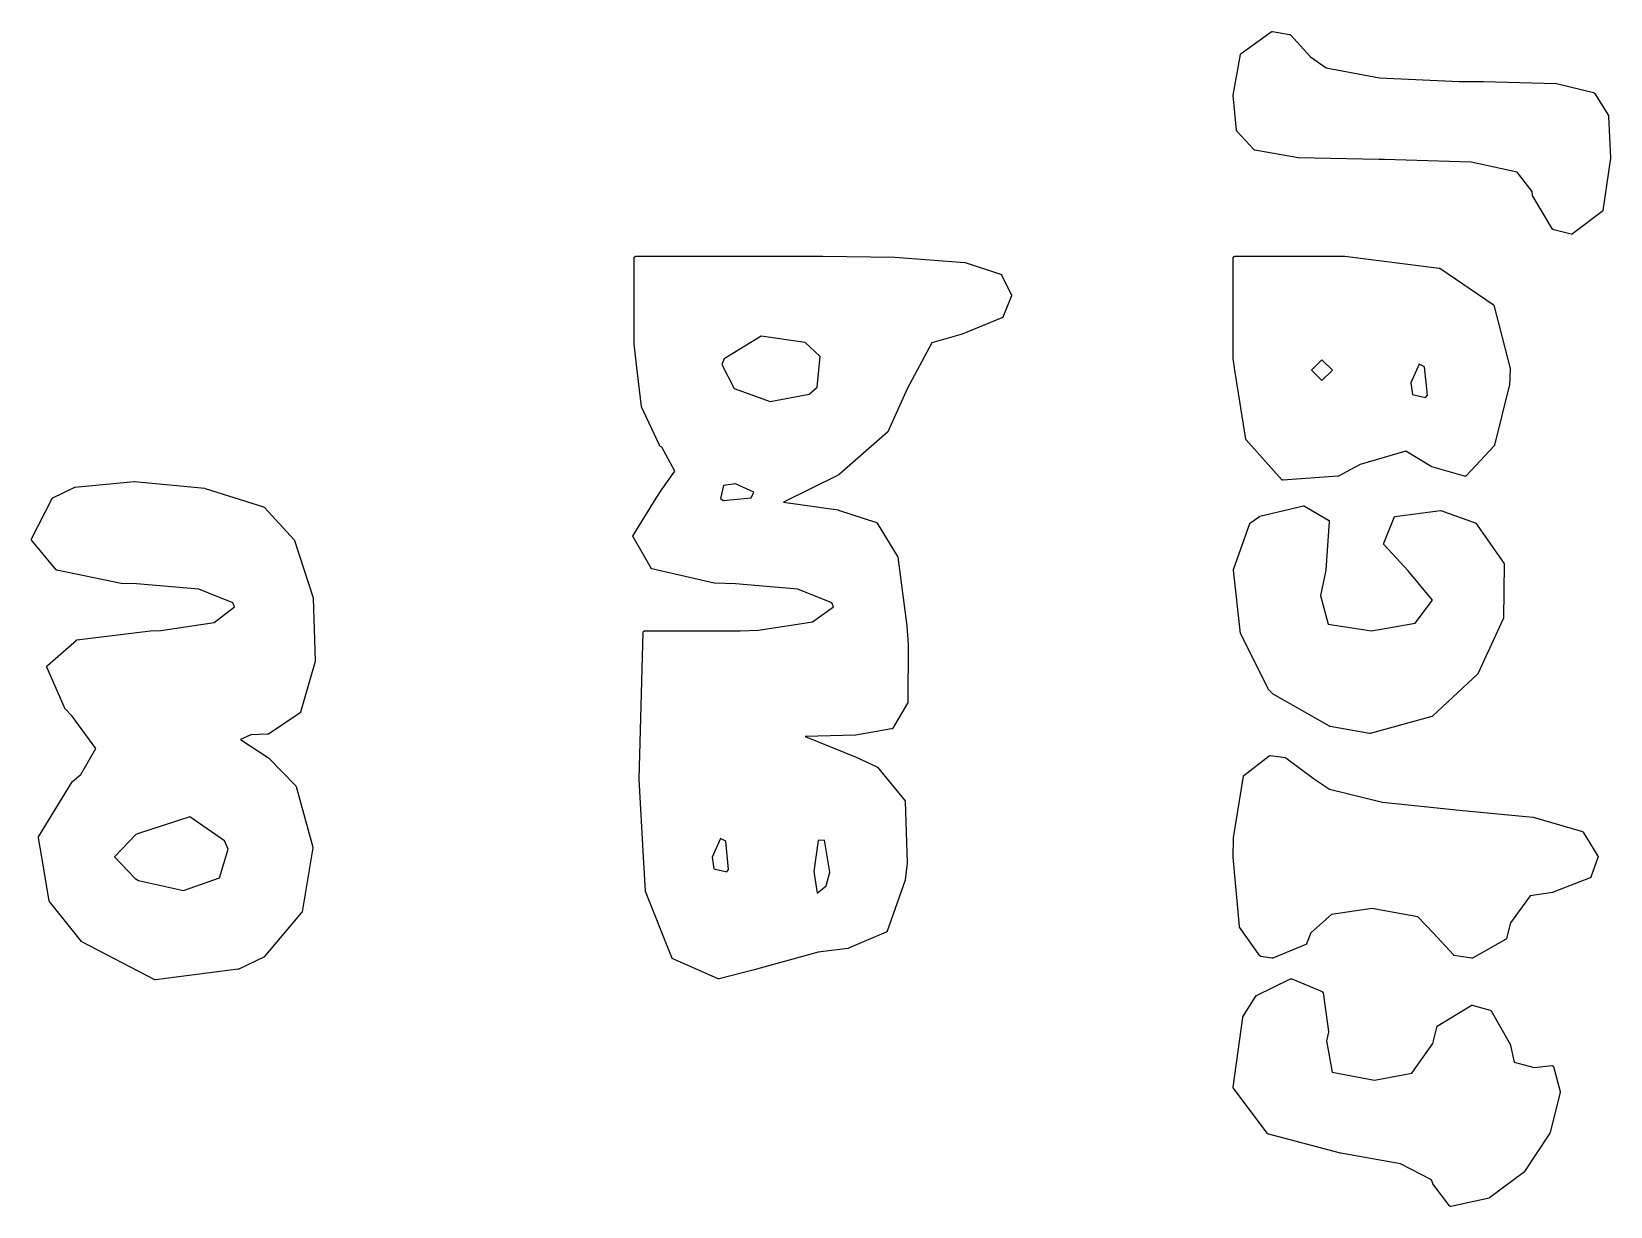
# Model space of a CAD drawing. Extents: x 61 to 195, y -137 to -62.
# Drawn here: x 181.8 to 187.15, y -76.76 to -72.77 of the extents above; entities that cross this region are included whole.
import ezdxf

# ---------------------------------------------------------------- set-up
doc = ezdxf.new("R2010")
doc.units = 0
doc.header["$MEASUREMENT"] = 0
doc.layers.add('BLACK', color=7, linetype='CONTINUOUS')

msp = doc.modelspace()

# ---------------------------------------------------------------- linework, layer by layer
at = {"layer": 'BLACK', "linetype": 'CONTINUOUS'}
for p, q in [((185.9, -72.8462), (186.002, -72.7726)), ((186.002, -72.7724), (186.003, -72.7721)), ((186.002, -72.7725), (186.002, -72.7724)), ((186.002, -72.7726), (186.002, -72.7725)), ((186.003, -72.7721), (186.004, -72.7719)), ((186.004, -72.7718), (186.005, -72.7717)), ((186.004, -72.7719), (186.004, -72.7718)), ((186.004, -72.7718), (186.004, -72.7718)), ((186.005, -72.7717), (186.005, -72.7717)), ((186.005, -72.7717), (186.006, -72.7717)), ((186.006, -72.7717), (186.006, -72.7717)), ((186.006, -72.7717), (186.064, -72.7813)), ((186.064, -72.7813), (186.065, -72.7815)), ((186.065, -72.7815), (186.066, -72.7818)), ((186.066, -72.7818), (186.066, -72.7818)), ((186.066, -72.7818), (186.066, -72.7819)), ((186.066, -72.7819), (186.066, -72.7824)), ((186.066, -72.7824), (186.067, -72.7828)), ((186.067, -72.7828), (186.135, -72.8576)), ((185.873, -72.9874), (185.898, -72.8494)), ((185.898, -72.8484), (185.899, -72.8478)), ((185.898, -72.849), (185.898, -72.8484)), ((185.898, -72.8492), (185.898, -72.849)), ((185.898, -72.8494), (185.898, -72.8492)), ((185.899, -72.847), (185.9, -72.8464)), ((185.899, -72.8475), (185.899, -72.847)), ((185.899, -72.8476), (185.899, -72.8475)), ((185.899, -72.8478), (185.899, -72.8476)), ((185.9, -72.8463), (185.9, -72.8462)), ((185.9, -72.8464), (185.9, -72.8463)), ((186.135, -72.8576), (186.188, -72.8949)), ((186.188, -72.8949), (186.37, -72.9282)), ((186.37, -72.9282), (186.64, -72.941)), ((186.64, -72.941), (186.722, -72.941)), ((186.722, -72.941), (186.722, -72.9411)), ((186.722, -72.9411), (186.722, -72.941)), ((186.722, -72.941), (186.969, -72.9474)), ((186.969, -72.9474), (186.969, -72.9475)), ((186.969, -72.9475), (186.97, -72.9475)), ((186.97, -72.9475), (187.096, -72.9787)), ((185.873, -72.9881), (185.873, -72.9874)), ((185.873, -72.9888), (185.873, -72.9881)), ((185.884, -73.1061), (185.873, -72.9888)), ((187.096, -72.9787), (187.096, -72.9787)), ((187.096, -72.9787), (187.096, -72.9788)), ((187.096, -72.9788), (187.097, -72.9791)), ((187.097, -72.9791), (187.098, -72.9794)), ((187.098, -72.9794), (187.098, -72.9795)), ((187.098, -72.9795), (187.098, -72.9796)), ((187.098, -72.9796), (187.098, -72.9801)), ((187.098, -72.9801), (187.099, -72.9806)), ((187.099, -72.9806), (187.099, -72.9807)), ((187.099, -72.9807), (187.099, -72.9809)), ((187.099, -72.9809), (187.146, -73.0568)), ((187.146, -73.0568), (187.146, -73.0571)), ((187.146, -73.0571), (187.146, -73.0575)), ((187.146, -73.0575), (187.146, -73.0579)), ((187.146, -73.0579), (187.146, -73.0584)), ((187.146, -73.0584), (187.146, -73.0588)), ((187.146, -73.0588), (187.146, -73.0592)), ((187.146, -73.0592), (187.153, -73.1998)), ((185.884, -73.1068), (185.884, -73.1061)), ((185.884, -73.1076), (185.884, -73.1068)), ((185.884, -73.1077), (185.884, -73.1076)), ((185.884, -73.1078), (185.884, -73.1077)), ((185.885, -73.1084), (185.884, -73.1078)), ((185.885, -73.109), (185.885, -73.1084)), ((185.944, -73.1724), (185.885, -73.109)), ((185.944, -73.1728), (185.944, -73.1724)), ((185.945, -73.1733), (185.944, -73.1728)), ((185.945, -73.1734), (185.945, -73.1733)), ((185.945, -73.1733), (185.945, -73.1733)), ((185.946, -73.1736), (185.945, -73.1734)), ((185.947, -73.1739), (185.946, -73.1736)), ((186.093, -73.1998), (185.947, -73.1739)), ((186.094, -73.1998), (186.093, -73.1998)), ((186.094, -73.1999), (186.094, -73.1998)), ((186.368, -73.205), (186.094, -73.1999)), ((186.386, -73.205), (186.368, -73.205)), ((186.368, -73.205), (186.368, -73.205)), ((186.368, -73.205), (186.368, -73.205)), ((186.68, -73.2147), (186.386, -73.205)), ((186.837, -73.2488), (186.68, -73.2147)), ((187.153, -73.2007), (187.127, -73.379)), ((187.153, -73.1998), (187.153, -73.2002)), ((187.153, -73.2002), (187.153, -73.2007)), ((186.888, -73.3136), (186.837, -73.2488)), ((186.889, -73.3273), (186.888, -73.3136)), ((186.889, -73.3276), (186.889, -73.3273)), ((186.889, -73.328), (186.889, -73.3276)), ((186.889, -73.3285), (186.889, -73.328)), ((186.889, -73.329), (186.889, -73.3285)), ((186.89, -73.3293), (186.889, -73.329)), ((186.89, -73.3296), (186.89, -73.3293)), ((186.957, -73.4418), (186.89, -73.3296)), ((187.125, -73.3823), (187.024, -73.458)), ((187.126, -73.3815), (187.125, -73.382)), ((187.125, -73.382), (187.125, -73.3821)), ((187.125, -73.3821), (187.125, -73.3823)), ((187.127, -73.3794), (187.126, -73.38)), ((187.126, -73.38), (187.126, -73.3806)), ((187.126, -73.3806), (187.126, -73.3808)), ((187.126, -73.3808), (187.126, -73.381)), ((187.126, -73.381), (187.126, -73.3815)), ((187.127, -73.379), (187.127, -73.3792)), ((187.127, -73.3792), (187.127, -73.3794)), ((186.958, -73.442), (186.957, -73.4418)), ((186.958, -73.4422), (186.958, -73.442)), ((186.958, -73.4426), (186.958, -73.4422)), ((186.959, -73.4431), (186.958, -73.4426)), ((186.959, -73.4432), (186.959, -73.4431)), ((186.959, -73.4434), (186.959, -73.4432)), ((186.96, -73.4437), (186.959, -73.4434)), ((186.96, -73.444), (186.96, -73.4437)), ((186.961, -73.4441), (186.96, -73.444)), ((186.96, -73.444), (186.96, -73.444)), ((187.02, -73.4589), (186.961, -73.4441)), ((187.021, -73.459), (187.02, -73.4589)), ((187.02, -73.4589), (187.02, -73.4589)), ((187.022, -73.459), (187.021, -73.4589)), ((187.021, -73.4589), (187.021, -73.459)), ((187.023, -73.4586), (187.022, -73.4588)), ((187.022, -73.4588), (187.022, -73.4588)), ((187.022, -73.4588), (187.022, -73.459)), ((187.024, -73.4582), (187.023, -73.4585)), ((187.023, -73.4585), (187.023, -73.4586)), ((187.024, -73.458), (187.024, -73.4582)), ((183.841, -73.537), (183.842, -73.5366)), ((183.841, -73.5374), (183.841, -73.537)), ((183.841, -73.5378), (183.841, -73.5374)), ((183.841, -73.5382), (183.841, -73.5378)), ((183.841, -73.5387), (183.841, -73.5382)), ((183.841, -73.83), (183.841, -73.5387)), ((183.842, -73.5355), (183.843, -73.5352)), ((183.842, -73.5358), (183.842, -73.5355)), ((183.842, -73.5362), (183.842, -73.5358)), ((183.842, -73.5366), (183.842, -73.5362)), ((183.843, -73.5343), (183.844, -73.5342)), ((183.843, -73.5346), (183.843, -73.5343)), ((183.843, -73.5348), (183.843, -73.5346)), ((183.843, -73.5352), (183.843, -73.5348)), ((183.844, -73.534), (183.845, -73.5339)), ((183.844, -73.5342), (183.844, -73.534)), ((183.845, -73.5339), (183.845, -73.5337)), ((183.845, -73.5337), (183.846, -73.5337)), ((183.846, -73.5337), (183.846, -73.5337)), ((183.846, -73.5337), (184.481, -73.5337)), ((184.481, -73.5337), (184.481, -73.5337)), ((184.481, -73.5337), (184.725, -73.5366)), ((184.481, -73.5337), (184.481, -73.5337)), ((184.725, -73.5366), (184.725, -73.5366)), ((184.725, -73.5366), (184.725, -73.5366)), ((184.725, -73.5366), (184.963, -73.5544)), ((185.873, -73.537), (185.874, -73.5366)), ((185.873, -73.5374), (185.873, -73.537)), ((185.873, -73.5378), (185.873, -73.5374)), ((185.873, -73.5382), (185.873, -73.5378)), ((185.873, -73.5387), (185.873, -73.5382)), ((185.873, -73.88), (185.873, -73.5387)), ((185.874, -73.5355), (185.875, -73.5352)), ((185.874, -73.5358), (185.874, -73.5355)), ((185.874, -73.5362), (185.874, -73.5358)), ((185.874, -73.5366), (185.874, -73.5362)), ((185.875, -73.5343), (185.876, -73.5342)), ((185.875, -73.5346), (185.875, -73.5343)), ((185.875, -73.5348), (185.875, -73.5346)), ((185.875, -73.5352), (185.875, -73.5348)), ((185.876, -73.534), (185.877, -73.5339)), ((185.876, -73.5342), (185.876, -73.534)), ((185.877, -73.5339), (185.877, -73.5337)), ((185.877, -73.5337), (185.878, -73.5337)), ((185.878, -73.5337), (185.878, -73.5337)), ((185.878, -73.5337), (186.242, -73.5337)), ((186.242, -73.5337), (186.242, -73.5337)), ((186.242, -73.5337), (186.251, -73.5337)), ((186.242, -73.5337), (186.242, -73.5337)), ((186.251, -73.5337), (186.251, -73.5337)), ((186.251, -73.5337), (186.252, -73.5337)), ((186.252, -73.5337), (186.572, -73.5737)), ((184.963, -73.5544), (184.963, -73.5545)), ((184.963, -73.5545), (184.964, -73.5546)), ((184.964, -73.5546), (185.084, -73.5939)), ((185.084, -73.5939), (185.085, -73.594)), ((185.085, -73.594), (185.085, -73.5941)), ((185.085, -73.5941), (185.085, -73.5944)), ((185.085, -73.5944), (185.086, -73.5947)), ((185.086, -73.5947), (185.086, -73.5949)), ((185.086, -73.5949), (185.086, -73.5951)), ((185.086, -73.5951), (185.087, -73.5956)), ((185.087, -73.5956), (185.087, -73.596)), ((185.087, -73.596), (185.087, -73.5963)), ((185.087, -73.5963), (185.087, -73.5965)), ((185.087, -73.5965), (185.12, -73.6634)), ((186.572, -73.5737), (186.572, -73.5738)), ((186.572, -73.5738), (186.572, -73.5738)), ((186.572, -73.5738), (186.573, -73.574)), ((186.573, -73.574), (186.573, -73.5742)), ((186.573, -73.5742), (186.573, -73.5744)), ((186.573, -73.5744), (186.574, -73.5745)), ((186.574, -73.5745), (186.755, -73.6971)), ((185.121, -73.6675), (185.091, -73.7401)), ((185.12, -73.6634), (185.121, -73.6638)), ((185.121, -73.6638), (185.121, -73.6641)), ((185.121, -73.6641), (185.121, -73.6646)), ((185.121, -73.6646), (185.121, -73.6651)), ((185.121, -73.6651), (185.121, -73.6655)), ((185.121, -73.6655), (185.121, -73.6659)), ((185.121, -73.6659), (185.121, -73.6663)), ((185.121, -73.6663), (185.121, -73.6668)), ((185.121, -73.6668), (185.121, -73.6672)), ((185.121, -73.6672), (185.121, -73.6675)), ((186.755, -73.6971), (186.755, -73.6971)), ((186.755, -73.6971), (186.755, -73.6971)), ((186.755, -73.6971), (186.755, -73.6977)), ((186.755, -73.6977), (186.756, -73.6983)), ((186.756, -73.6983), (186.756, -73.6983)), ((186.756, -73.6983), (186.756, -73.6984)), ((186.756, -73.6984), (186.756, -73.6991)), ((186.756, -73.6991), (186.757, -73.6998)), ((186.757, -73.6998), (186.757, -73.6999)), ((186.757, -73.6999), (186.757, -73.6999)), ((186.757, -73.6999), (186.813, -73.9142)), ((185.088, -73.7428), (184.954, -73.7973)), ((185.089, -73.7427), (185.088, -73.7428)), ((185.09, -73.7419), (185.089, -73.7422)), ((185.089, -73.7422), (185.089, -73.7426)), ((185.089, -73.7426), (185.089, -73.7427)), ((185.091, -73.741), (185.09, -73.7415)), ((185.09, -73.7415), (185.09, -73.7417)), ((185.09, -73.7417), (185.09, -73.7419)), ((185.091, -73.7401), (185.091, -73.7403)), ((185.091, -73.7403), (185.091, -73.7405)), ((185.091, -73.7405), (185.091, -73.741)), ((184.271, -73.8046), (184.146, -73.8813)), ((184.421, -73.8261), (184.271, -73.8046)), ((184.954, -73.7975), (184.85, -73.8276)), ((184.954, -73.7973), (184.954, -73.7974)), ((184.954, -73.7974), (184.954, -73.7975)), ((183.841, -73.8303), (183.841, -73.83)), ((183.841, -73.8306), (183.841, -73.8303)), ((183.849, -73.902), (183.841, -73.8306)), ((184.472, -73.8734), (184.421, -73.8261)), ((184.85, -73.8276), (184.767, -73.9833)), ((183.865, -74.043), (183.849, -73.902)), ((184.146, -73.8813), (184.138, -73.9012)), ((184.138, -73.9012), (184.18, -73.9826)), ((184.461, -73.9773), (184.472, -73.8734)), ((185.873, -73.8804), (185.873, -73.88)), ((185.873, -73.8808), (185.873, -73.8804)), ((185.879, -73.9204), (185.873, -73.8808)), ((185.916, -74.1537), (185.879, -73.9204)), ((186.174, -73.8844), (186.139, -73.9197)), ((186.139, -73.9197), (186.174, -73.9549)), ((186.21, -73.9197), (186.174, -73.8844)), ((186.174, -73.9549), (186.21, -73.9197)), ((186.504, -73.8992), (186.476, -73.9627)), ((186.522, -73.9087), (186.504, -73.8992)), ((186.532, -74.0045), (186.522, -73.9087)), ((186.813, -73.9156), (186.811, -73.9721)), ((186.813, -73.9142), (186.813, -73.9149)), ((186.813, -73.9149), (186.813, -73.9156)), ((184.434, -74.0013), (184.461, -73.9773)), ((186.476, -73.9627), (186.481, -74.0027)), ((186.81, -73.9731), (186.76, -74.1743)), ((186.811, -73.9721), (186.81, -73.9726)), ((186.81, -73.9726), (186.81, -73.9731)), ((184.18, -73.9826), (184.302, -74.0266)), ((184.302, -74.0266), (184.434, -74.0013)), ((184.767, -73.9833), (184.701, -74.1288)), ((186.481, -74.0027), (186.525, -74.0129)), ((186.525, -74.0129), (186.532, -74.0045)), ((183.866, -74.0437), (183.865, -74.043)), ((183.866, -74.0445), (183.866, -74.0437)), ((183.926, -74.1744), (183.866, -74.0445)), ((184.7, -74.1305), (184.536, -74.2737)), ((184.701, -74.1291), (184.7, -74.1296)), ((184.7, -74.1296), (184.7, -74.1302)), ((184.7, -74.1302), (184.7, -74.1303)), ((184.7, -74.1303), (184.7, -74.1305)), ((184.701, -74.1288), (184.701, -74.1289)), ((184.701, -74.1289), (184.701, -74.1291)), ((183.926, -74.1747), (183.926, -74.1744)), ((183.926, -74.175), (183.926, -74.1747)), ((183.926, -74.1754), (183.926, -74.175)), ((183.927, -74.1758), (183.926, -74.1754)), ((183.927, -74.176), (183.927, -74.1758)), ((183.927, -74.1763), (183.927, -74.176)), ((183.934, -74.1816), (183.927, -74.1763)), ((183.978, -74.2624), (183.934, -74.1816)), ((185.916, -74.1542), (185.916, -74.1537)), ((185.916, -74.1548), (185.916, -74.1542)), ((185.916, -74.155), (185.916, -74.1548)), ((185.917, -74.1553), (185.916, -74.155)), ((185.917, -74.1558), (185.917, -74.1553)), ((185.917, -74.1562), (185.917, -74.1558)), ((186.038, -74.2913), (185.917, -74.1562)), ((186.759, -74.1765), (186.664, -74.2783)), ((186.76, -74.175), (186.759, -74.1754)), ((186.759, -74.1754), (186.759, -74.1759)), ((186.759, -74.1759), (186.759, -74.1761)), ((186.759, -74.1761), (186.759, -74.1765)), ((186.76, -74.1743), (186.76, -74.1746)), ((186.76, -74.1746), (186.76, -74.175)), ((186.304, -74.2401), (186.23, -74.2791)), ((186.459, -74.1946), (186.304, -74.2401)), ((186.545, -74.2468), (186.459, -74.1946)), ((186.546, -74.247), (186.545, -74.2468)), ((186.547, -74.2473), (186.546, -74.247)), ((186.658, -74.2797), (186.547, -74.2473)), ((181.943, -74.3169), (182.144, -74.2972)), ((182.144, -74.2972), (182.145, -74.2973)), ((182.145, -74.2973), (182.145, -74.2972)), ((182.145, -74.2972), (182.384, -74.3205)), ((183.934, -74.3242), (183.978, -74.2624)), ((184.535, -74.2744), (184.347, -74.3678)), ((184.536, -74.2737), (184.535, -74.274)), ((184.535, -74.274), (184.535, -74.2744)), ((186.038, -74.2916), (186.038, -74.2913)), ((186.039, -74.292), (186.038, -74.2916)), ((186.039, -74.2921), (186.039, -74.292)), ((186.039, -74.2923), (186.039, -74.2921)), ((186.04, -74.2925), (186.039, -74.2923)), ((186.04, -74.2927), (186.04, -74.2925)), ((186.041, -74.2928), (186.04, -74.2927)), ((186.041, -74.2929), (186.041, -74.2928)), ((186.042, -74.2929), (186.041, -74.2929)), ((186.041, -74.2929), (186.041, -74.2929)), ((186.228, -74.2796), (186.042, -74.2929)), ((186.229, -74.2794), (186.228, -74.2796)), ((186.228, -74.2796), (186.228, -74.2796)), ((186.228, -74.2796), (186.228, -74.2796)), ((186.23, -74.2791), (186.229, -74.2792)), ((186.229, -74.2792), (186.229, -74.2794)), ((186.23, -74.2791), (186.23, -74.2791)), ((186.659, -74.2797), (186.658, -74.2797)), ((186.659, -74.2798), (186.659, -74.2797)), ((186.659, -74.2797), (186.659, -74.2797)), ((186.66, -74.2799), (186.659, -74.2798)), ((186.661, -74.2796), (186.66, -74.2798)), ((186.66, -74.2798), (186.66, -74.2798)), ((186.66, -74.2798), (186.66, -74.2799)), ((186.662, -74.2794), (186.661, -74.2796)), ((186.663, -74.2789), (186.662, -74.2793)), ((186.662, -74.2793), (186.662, -74.2794)), ((186.662, -74.2794), (186.662, -74.2794)), ((186.664, -74.2783), (186.663, -74.2784)), ((186.663, -74.2784), (186.663, -74.2785)), ((186.663, -74.2785), (186.663, -74.2789)), ((181.796, -74.492), (181.866, -74.3548)), ((181.866, -74.3542), (181.867, -74.3536)), ((181.866, -74.3548), (181.866, -74.3542)), ((181.867, -74.3535), (181.868, -74.3531)), ((181.867, -74.3536), (181.867, -74.3535)), ((181.867, -74.3536), (181.867, -74.3536)), ((181.868, -74.3526), (181.941, -74.3173)), ((181.868, -74.3531), (181.868, -74.3526)), ((181.941, -74.3173), (181.942, -74.3171)), ((181.941, -74.3173), (181.941, -74.3173)), ((181.941, -74.3173), (181.941, -74.3173)), ((181.942, -74.3171), (181.943, -74.3169)), ((181.943, -74.3169), (181.943, -74.3169)), ((181.943, -74.3169), (181.943, -74.3169)), ((182.384, -74.3205), (182.384, -74.3207)), ((182.384, -74.3207), (182.385, -74.3207)), ((182.385, -74.3207), (182.583, -74.3835)), ((183.837, -74.4804), (183.915, -74.3545)), ((183.915, -74.3545), (183.934, -74.3245)), ((183.934, -74.3244), (183.934, -74.3242)), ((183.934, -74.3245), (183.934, -74.3244)), ((184.144, -74.3113), (184.134, -74.3552)), ((184.142, -74.3621), (184.238, -74.3524)), ((184.184, -74.3058), (184.144, -74.3113)), ((184.247, -74.3341), (184.184, -74.3058)), ((184.238, -74.3524), (184.247, -74.3341)), ((182.583, -74.3835), (182.583, -74.3837)), ((182.583, -74.3837), (182.584, -74.3839)), ((182.584, -74.3839), (182.584, -74.3841)), ((182.584, -74.3841), (182.585, -74.3844)), ((182.585, -74.3844), (182.585, -74.3847)), ((182.585, -74.3847), (182.585, -74.3849)), ((182.585, -74.3849), (182.687, -74.4956)), ((184.134, -74.3552), (184.142, -74.3621)), ((184.347, -74.3678), (184.533, -74.3941)), ((184.533, -74.3941), (184.534, -74.3942)), ((184.534, -74.3942), (184.534, -74.3943)), ((184.534, -74.3943), (184.663, -74.4362)), ((185.964, -74.4153), (186.112, -74.3805)), ((186.112, -74.3805), (186.112, -74.3804)), ((186.112, -74.3804), (186.113, -74.3804)), ((186.112, -74.3805), (186.112, -74.3805)), ((186.113, -74.3804), (186.114, -74.3804)), ((186.114, -74.3804), (186.114, -74.3804)), ((186.114, -74.3804), (186.115, -74.3807)), ((186.114, -74.3804), (186.114, -74.3804)), ((186.115, -74.3807), (186.115, -74.3809)), ((186.115, -74.3809), (186.115, -74.381)), ((186.115, -74.381), (186.115, -74.381)), ((186.115, -74.381), (186.197, -74.4282)), ((186.422, -74.4164), (186.576, -74.3957)), ((186.576, -74.3957), (186.576, -74.3956)), ((186.576, -74.3956), (186.577, -74.3957)), ((186.576, -74.3957), (186.576, -74.3957)), ((186.577, -74.3957), (186.578, -74.3957)), ((186.578, -74.3957), (186.578, -74.3959)), ((186.578, -74.3959), (186.578, -74.3959)), ((186.578, -74.3959), (186.694, -74.4374)), ((184.663, -74.4362), (184.663, -74.4362)), ((184.663, -74.4362), (184.663, -74.4362)), ((184.663, -74.4362), (184.663, -74.4366)), ((184.663, -74.4366), (184.664, -74.437)), ((184.664, -74.437), (184.664, -74.437)), ((184.664, -74.437), (184.664, -74.437)), ((184.664, -74.437), (184.665, -74.4377)), ((184.665, -74.4377), (184.665, -74.4383)), ((184.665, -74.4383), (184.665, -74.4383)), ((184.665, -74.4383), (184.665, -74.4383)), ((184.665, -74.4383), (184.734, -74.5517)), ((185.874, -74.5964), (185.93, -74.4401)), ((185.93, -74.4388), (185.931, -74.4386)), ((185.93, -74.4389), (185.93, -74.4388)), ((185.93, -74.4395), (185.93, -74.4389)), ((185.93, -74.4401), (185.93, -74.4395)), ((185.931, -74.4382), (185.932, -74.4377)), ((185.931, -74.4386), (185.931, -74.4382)), ((185.932, -74.4377), (185.962, -74.4161)), ((185.962, -74.4161), (185.963, -74.4161)), ((185.963, -74.4157), (185.964, -74.4154)), ((185.963, -74.416), (185.963, -74.4157)), ((185.963, -74.4161), (185.963, -74.416)), ((185.964, -74.4154), (185.964, -74.4153)), ((185.964, -74.4154), (185.964, -74.4154)), ((186.199, -74.4329), (186.187, -74.5974)), ((186.197, -74.4282), (186.197, -74.4283)), ((186.197, -74.4283), (186.197, -74.4284)), ((186.197, -74.4284), (186.198, -74.4288)), ((186.198, -74.4288), (186.198, -74.4293)), ((186.198, -74.4293), (186.198, -74.4294)), ((186.198, -74.4294), (186.198, -74.4296)), ((186.198, -74.4296), (186.199, -74.4302)), ((186.199, -74.4302), (186.199, -74.4308)), ((186.199, -74.4308), (186.199, -74.431)), ((186.199, -74.431), (186.199, -74.4311)), ((186.199, -74.4311), (186.199, -74.4318)), ((186.199, -74.4318), (186.199, -74.4325)), ((186.199, -74.4325), (186.199, -74.4327)), ((186.199, -74.4327), (186.199, -74.4329)), ((186.384, -74.5069), (186.419, -74.4195)), ((186.419, -74.418), (186.42, -74.4174)), ((186.419, -74.4187), (186.419, -74.418)), ((186.419, -74.418), (186.419, -74.418)), ((186.419, -74.418), (186.419, -74.418)), ((186.419, -74.4194), (186.419, -74.4187)), ((186.419, -74.4195), (186.419, -74.4194)), ((186.419, -74.4195), (186.419, -74.4195)), ((186.42, -74.4174), (186.421, -74.4169)), ((186.421, -74.4169), (186.422, -74.4166)), ((186.421, -74.4169), (186.421, -74.4169)), ((186.421, -74.4169), (186.421, -74.4169)), ((186.422, -74.4166), (186.422, -74.4164)), ((186.422, -74.4164), (186.422, -74.4164)), ((186.422, -74.4164), (186.422, -74.4164)), ((186.694, -74.4374), (186.695, -74.4377)), ((186.695, -74.4377), (186.695, -74.438)), ((186.695, -74.438), (186.695, -74.4381)), ((186.695, -74.4381), (186.696, -74.4382)), ((186.696, -74.4382), (186.696, -74.4387)), ((186.696, -74.4387), (186.696, -74.4392)), ((186.696, -74.4392), (186.791, -74.575)), ((181.796, -74.4922), (181.796, -74.492)), ((181.796, -74.4925), (181.796, -74.4922)), ((181.796, -74.4931), (181.796, -74.4925)), ((181.796, -74.4936), (181.796, -74.4931)), ((181.796, -74.4939), (181.796, -74.4936)), ((181.796, -74.4942), (181.796, -74.4939)), ((181.796, -74.4948), (181.796, -74.4942)), ((181.796, -74.4954), (181.796, -74.4948)), ((181.796, -74.4956), (181.796, -74.4954)), ((181.796, -74.4959), (181.796, -74.4956)), ((181.797, -74.4964), (181.796, -74.4959)), ((181.797, -74.4969), (181.797, -74.4964)), ((181.797, -74.4972), (181.797, -74.4969)), ((181.797, -74.4974), (181.797, -74.4972)), ((181.879, -74.5965), (181.797, -74.4974)), ((182.687, -74.4956), (182.687, -74.4958)), ((182.687, -74.4958), (182.687, -74.4959)), ((182.687, -74.4959), (182.688, -74.4965)), ((182.688, -74.4965), (182.688, -74.497)), ((182.688, -74.497), (182.688, -74.4972)), ((182.688, -74.4972), (182.688, -74.4974)), ((182.688, -74.4974), (182.751, -74.6921)), ((183.836, -74.482), (183.837, -74.4812)), ((183.836, -74.4821), (183.836, -74.482)), ((183.836, -74.4829), (183.836, -74.4821)), ((183.836, -74.4821), (183.836, -74.4821)), ((183.836, -74.4837), (183.836, -74.4829)), ((183.836, -74.4838), (183.836, -74.4837)), ((183.836, -74.4839), (183.836, -74.4838)), ((183.837, -74.4846), (183.836, -74.4839)), ((183.837, -74.4805), (183.837, -74.4804)), ((183.837, -74.4804), (183.837, -74.4804)), ((183.837, -74.4812), (183.837, -74.4805)), ((183.837, -74.4854), (183.837, -74.4846)), ((183.837, -74.4855), (183.837, -74.4854)), ((183.837, -74.4854), (183.837, -74.4854)), ((183.898, -74.5918), (183.837, -74.4855)), ((186.384, -74.507), (186.384, -74.5069)), ((186.384, -74.5072), (186.384, -74.507)), ((186.384, -74.5079), (186.384, -74.5072)), ((186.384, -74.5086), (186.384, -74.5079)), ((186.384, -74.5088), (186.384, -74.5086)), ((186.384, -74.5089), (186.384, -74.5088)), ((186.384, -74.5096), (186.384, -74.5089)), ((186.384, -74.5103), (186.384, -74.5096)), ((186.384, -74.5105), (186.384, -74.5103)), ((186.384, -74.5106), (186.384, -74.5105)), ((186.385, -74.5112), (186.384, -74.5106)), ((186.385, -74.5118), (186.385, -74.5112)), ((186.385, -74.5119), (186.385, -74.5118)), ((186.385, -74.5121), (186.385, -74.5119)), ((186.467, -74.6003), (186.385, -74.5121)), ((184.734, -74.5517), (184.734, -74.5518)), ((184.734, -74.5518), (184.734, -74.552)), ((184.734, -74.552), (184.734, -74.5526)), ((184.734, -74.5526), (184.735, -74.5533)), ((184.735, -74.5533), (184.735, -74.5535)), ((184.735, -74.5535), (184.735, -74.5536)), ((184.735, -74.5536), (184.766, -74.7868)), ((181.88, -74.597), (181.879, -74.5965)), ((181.881, -74.5975), (181.88, -74.597)), ((181.881, -74.5976), (181.881, -74.5975)), ((181.881, -74.5975), (181.881, -74.5975)), ((181.882, -74.5979), (181.881, -74.5976)), ((181.882, -74.5982), (181.882, -74.5979)), ((182.1, -74.6431), (181.882, -74.5982)), ((183.898, -74.5921), (183.898, -74.5918)), ((183.898, -74.5924), (183.898, -74.5921)), ((183.899, -74.5927), (183.898, -74.5924)), ((183.899, -74.5932), (183.899, -74.5927)), ((183.899, -74.5933), (183.899, -74.5932)), ((183.899, -74.5935), (183.899, -74.5933)), ((183.9, -74.5938), (183.899, -74.5935)), ((183.9, -74.594), (183.9, -74.5938)), ((183.901, -74.5941), (183.9, -74.594)), ((183.901, -74.5942), (183.901, -74.5941)), ((184.112, -74.6423), (183.901, -74.5942)), ((185.874, -74.5967), (185.874, -74.5964)), ((185.874, -74.5969), (185.874, -74.5967)), ((185.874, -74.5975), (185.874, -74.5969)), ((185.874, -74.5981), (185.874, -74.5975)), ((185.874, -74.5984), (185.874, -74.5981)), ((185.874, -74.5987), (185.874, -74.5984)), ((185.898, -74.8125), (185.874, -74.5987)), ((186.187, -74.598), (186.169, -74.6836)), ((186.187, -74.5974), (186.187, -74.5977)), ((186.187, -74.5977), (186.187, -74.598)), ((186.549, -74.7003), (186.467, -74.6003)), ((186.792, -74.5779), (186.79, -74.7606)), ((186.791, -74.575), (186.792, -74.5756)), ((186.792, -74.5756), (186.792, -74.5762)), ((186.792, -74.5762), (186.792, -74.5764)), ((186.792, -74.5764), (186.792, -74.5766)), ((186.792, -74.5766), (186.792, -74.5772)), ((186.792, -74.5772), (186.792, -74.5779)), ((182.101, -74.6431), (182.1, -74.6431)), ((182.101, -74.6432), (182.101, -74.6431)), ((182.152, -74.6443), (182.101, -74.6432)), ((182.364, -74.663), (182.152, -74.6443)), ((182.479, -74.7089), (182.364, -74.663)), ((184.113, -74.6423), (184.112, -74.6423)), ((184.113, -74.6424), (184.113, -74.6423)), ((184.184, -74.6443), (184.113, -74.6424)), ((184.396, -74.663), (184.184, -74.6443)), ((184.511, -74.7089), (184.396, -74.663)), ((182.415, -74.7756), (182.485, -74.7224)), ((182.485, -74.7224), (182.479, -74.7089)), ((182.751, -74.6921), (182.751, -74.6928)), ((182.751, -74.6928), (182.751, -74.6934)), ((182.751, -74.6934), (182.758, -74.9061)), ((184.446, -74.7733), (184.517, -74.7223)), ((184.517, -74.7223), (184.511, -74.7089)), ((186.169, -74.6836), (186.195, -74.7816)), ((186.49, -74.7775), (186.549, -74.7003)), ((182.234, -74.8031), (182.415, -74.7756)), ((184.262, -74.8021), (184.446, -74.7733)), ((186.195, -74.7816), (186.342, -74.8036)), ((186.342, -74.8036), (186.49, -74.7775)), ((186.789, -74.7627), (186.704, -74.948)), ((186.79, -74.7617), (186.789, -74.7623)), ((186.789, -74.7623), (186.789, -74.7625)), ((186.789, -74.7625), (186.789, -74.7627)), ((186.79, -74.7606), (186.79, -74.7608)), ((186.79, -74.7608), (186.79, -74.761)), ((186.79, -74.761), (186.79, -74.7617)), ((181.85, -74.9219), (181.948, -74.8352)), ((181.948, -74.8349), (181.949, -74.8345)), ((181.948, -74.8352), (181.948, -74.8349)), ((181.949, -74.8343), (181.95, -74.8342)), ((181.949, -74.8344), (181.949, -74.8343)), ((181.949, -74.8345), (181.949, -74.8344)), ((181.95, -74.834), (182.199, -74.8037)), ((181.95, -74.8342), (181.95, -74.834)), ((182.199, -74.8037), (182.2, -74.8037)), ((182.2, -74.8037), (182.234, -74.8031)), ((182.2, -74.8037), (182.2, -74.8037)), ((183.858, -75.3073), (183.871, -74.8085)), ((183.871, -74.8078), (183.872, -74.8073)), ((183.871, -74.8082), (183.871, -74.8078)), ((183.871, -74.8085), (183.871, -74.8082)), ((183.872, -74.8058), (183.873, -74.8053)), ((183.872, -74.8062), (183.872, -74.8058)), ((183.872, -74.8065), (183.872, -74.8062)), ((183.872, -74.8068), (183.872, -74.8065)), ((183.872, -74.8073), (183.872, -74.8068)), ((183.873, -74.8048), (183.874, -74.8046)), ((183.873, -74.8051), (183.873, -74.8048)), ((183.873, -74.8053), (183.873, -74.8051)), ((183.874, -74.8042), (183.875, -74.804)), ((183.874, -74.8043), (183.874, -74.8042)), ((183.874, -74.8046), (183.874, -74.8043)), ((183.875, -74.8039), (183.876, -74.8037)), ((183.875, -74.804), (183.875, -74.8039)), ((183.876, -74.8037), (183.876, -74.8037)), ((183.876, -74.8037), (183.876, -74.8037)), ((183.876, -74.8037), (184.2, -74.8037)), ((184.2, -74.8037), (184.262, -74.8021)), ((184.766, -74.7868), (184.766, -74.787)), ((184.766, -74.787), (184.766, -74.7872)), ((184.766, -74.7872), (184.77, -74.8513)), ((185.898, -74.813), (185.898, -74.8125)), ((185.899, -74.8141), (185.898, -74.813)), ((185.992, -75.0002), (185.899, -74.8141)), ((184.77, -74.8517), (184.769, -75.047)), ((184.77, -74.8513), (184.77, -74.8515)), ((184.77, -74.8515), (184.77, -74.8517)), ((181.848, -74.9237), (181.849, -74.9232)), ((181.848, -74.9242), (181.848, -74.9237)), ((181.848, -74.9245), (181.848, -74.9242)), ((181.848, -74.9249), (181.848, -74.9245)), ((181.848, -74.9254), (181.848, -74.9249)), ((181.848, -74.9259), (181.848, -74.9254)), ((181.848, -74.9262), (181.848, -74.9259)), ((181.848, -74.9266), (181.848, -74.9262)), ((181.848, -74.9271), (181.848, -74.9266)), ((181.848, -74.9276), (181.848, -74.9271)), ((181.908, -75.0643), (181.848, -74.9276)), ((181.849, -74.9223), (181.85, -74.9219)), ((181.849, -74.9226), (181.849, -74.9223)), ((181.849, -74.9229), (181.849, -74.9226)), ((181.849, -74.9232), (181.849, -74.9229)), ((182.758, -74.9076), (182.709, -75.0794)), ((182.758, -74.9061), (182.758, -74.9069)), ((182.758, -74.9069), (182.758, -74.9076)), ((186.703, -74.9496), (186.549, -75.0933)), ((186.704, -74.9482), (186.703, -74.9488)), ((186.703, -74.9488), (186.703, -74.9494)), ((186.703, -74.9494), (186.703, -74.9495)), ((186.703, -74.9495), (186.703, -74.9496)), ((186.704, -74.948), (186.704, -74.9481)), ((186.704, -74.9481), (186.704, -74.9482)), ((184.768, -75.0496), (184.718, -75.1344)), ((184.769, -75.0492), (184.768, -75.0496)), ((184.769, -75.047), (184.769, -75.0475)), ((184.769, -75.0475), (184.769, -75.048)), ((184.769, -75.048), (184.769, -75.0483)), ((184.769, -75.0483), (184.769, -75.0488)), ((184.769, -75.0488), (184.769, -75.0492)), ((185.992, -75.0008), (185.992, -75.0002)), ((185.992, -75.0014), (185.992, -75.0008)), ((186.007, -75.0177), (185.992, -75.0014)), ((186.008, -75.0181), (186.007, -75.0177)), ((186.009, -75.0186), (186.008, -75.0181)), ((186.2, -75.1278), (186.009, -75.0186)), ((181.908, -75.0651), (181.908, -75.0643)), ((181.908, -75.0658), (181.908, -75.0651)), ((181.934, -75.093), (181.908, -75.0658)), ((182.014, -75.2025), (181.934, -75.093)), ((182.707, -75.0821), (182.6, -75.1541)), ((182.708, -75.0809), (182.707, -75.0818)), ((182.707, -75.0818), (182.707, -75.0821)), ((182.707, -75.0821), (182.707, -75.0821)), ((182.707, -75.0821), (182.707, -75.0821)), ((182.709, -75.08), (182.708, -75.0809)), ((182.708, -75.0809), (182.708, -75.0809)), ((182.708, -75.0809), (182.708, -75.0809)), ((182.709, -75.0794), (182.709, -75.0794)), ((182.709, -75.0794), (182.709, -75.0794)), ((182.709, -75.0794), (182.709, -75.08)), ((186.547, -75.0944), (186.338, -75.1522)), ((186.548, -75.0939), (186.547, -75.0942)), ((186.547, -75.0942), (186.547, -75.0943)), ((186.547, -75.0943), (186.547, -75.0944)), ((186.549, -75.0933), (186.548, -75.0934)), ((186.548, -75.0934), (186.548, -75.0937)), ((186.548, -75.0937), (186.548, -75.0939)), ((182.54, -75.1566), (182.505, -75.1719)), ((182.597, -75.1549), (182.54, -75.1566)), ((182.598, -75.1548), (182.597, -75.1549)), ((182.599, -75.1546), (182.598, -75.1548)), ((182.598, -75.1548), (182.598, -75.1548)), ((182.6, -75.1541), (182.599, -75.1543)), ((182.599, -75.1543), (182.599, -75.1546)), ((182.599, -75.1546), (182.599, -75.1546)), ((184.592, -75.1577), (184.421, -75.1624)), ((184.593, -75.1576), (184.592, -75.1576)), ((184.592, -75.1576), (184.592, -75.1577)), ((184.714, -75.1367), (184.593, -75.1576)), ((184.715, -75.1366), (184.714, -75.1367)), ((184.716, -75.1361), (184.715, -75.1363)), ((184.715, -75.1363), (184.715, -75.1365)), ((184.715, -75.1365), (184.715, -75.1366)), ((184.717, -75.1357), (184.716, -75.1359)), ((184.716, -75.1359), (184.716, -75.1361)), ((184.718, -75.1344), (184.717, -75.1347)), ((184.717, -75.1347), (184.717, -75.135)), ((184.717, -75.135), (184.717, -75.1353)), ((184.717, -75.1353), (184.717, -75.1357)), ((186.201, -75.128), (186.2, -75.1278)), ((186.202, -75.1283), (186.201, -75.128)), ((186.336, -75.1523), (186.202, -75.1283)), ((186.337, -75.1523), (186.336, -75.1523)), ((186.336, -75.1523), (186.336, -75.1523)), ((186.336, -75.1523), (186.336, -75.1523)), ((186.338, -75.1522), (186.337, -75.1523)), ((186.337, -75.1523), (186.337, -75.1523)), ((186.338, -75.1522), (186.338, -75.1522)), ((181.963, -75.2909), (182.014, -75.2025)), ((182.505, -75.1719), (182.6, -75.2346)), ((184.421, -75.1624), (184.594, -75.232)), ((182.6, -75.2346), (182.6, -75.235)), ((182.6, -75.235), (182.601, -75.2353)), ((182.601, -75.2353), (182.693, -75.3299)), ((184.594, -75.232), (184.594, -75.2321)), ((184.594, -75.2321), (184.594, -75.2321)), ((184.594, -75.2321), (184.664, -75.2653)), ((184.664, -75.2653), (184.664, -75.2655)), ((184.664, -75.2655), (184.664, -75.2655)), ((184.664, -75.2655), (184.665, -75.266)), ((185.909, -75.2941), (185.995, -75.228)), ((185.995, -75.2278), (185.996, -75.2275)), ((185.995, -75.2279), (185.995, -75.2278)), ((185.995, -75.228), (185.995, -75.2279)), ((185.996, -75.2275), (185.996, -75.2272)), ((185.996, -75.2272), (185.997, -75.2272)), ((185.997, -75.2272), (185.997, -75.2271)), ((185.997, -75.2271), (185.998, -75.2271)), ((185.998, -75.2271), (185.999, -75.227)), ((185.998, -75.2271), (185.998, -75.227)), ((185.998, -75.227), (185.998, -75.2271)), ((185.999, -75.227), (186.05, -75.2339)), ((186.05, -75.2339), (186.05, -75.234)), ((186.05, -75.234), (186.05, -75.2341)), ((186.05, -75.2341), (186.051, -75.2343)), ((186.051, -75.2343), (186.051, -75.2344)), ((186.051, -75.2344), (186.052, -75.2347)), ((186.052, -75.2347), (186.052, -75.2348)), ((186.052, -75.2348), (186.149, -75.3073)), ((181.82, -75.5024), (181.934, -75.316)), ((181.934, -75.316), (181.935, -75.3154)), ((181.935, -75.3148), (181.963, -75.2909)), ((181.935, -75.3154), (181.935, -75.3148)), ((183.858, -75.3075), (183.858, -75.3073)), ((183.858, -75.3077), (183.858, -75.3075)), ((183.872, -75.5709), (183.858, -75.3077)), ((184.665, -75.266), (184.665, -75.2663)), ((184.665, -75.2663), (184.666, -75.2665)), ((184.666, -75.2665), (184.666, -75.2667)), ((184.666, -75.2667), (184.759, -75.3795)), ((185.874, -75.5065), (185.908, -75.2973)), ((185.908, -75.2954), (185.909, -75.2948)), ((185.908, -75.2955), (185.908, -75.2954)), ((185.908, -75.2956), (185.908, -75.2955)), ((185.908, -75.2963), (185.908, -75.2956)), ((185.908, -75.297), (185.908, -75.2963)), ((185.908, -75.2971), (185.908, -75.297)), ((185.908, -75.2973), (185.908, -75.2971)), ((185.909, -75.2942), (185.909, -75.2941)), ((185.909, -75.2943), (185.909, -75.2942)), ((185.909, -75.2948), (185.909, -75.2943)), ((186.149, -75.3073), (186.2, -75.3411)), ((182.693, -75.3299), (182.693, -75.3302)), ((182.693, -75.3302), (182.693, -75.3305)), ((182.693, -75.3305), (182.693, -75.3309)), ((182.693, -75.3309), (182.694, -75.3313)), ((182.694, -75.3313), (182.694, -75.3317)), ((182.694, -75.3317), (182.694, -75.332)), ((182.694, -75.332), (182.75, -75.5379)), ((186.2, -75.3411), (186.38, -75.3845)), ((184.759, -75.3795), (184.759, -75.3802)), ((184.759, -75.3802), (184.76, -75.3808)), ((184.76, -75.3808), (184.76, -75.3809)), ((184.76, -75.3809), (184.76, -75.381)), ((184.76, -75.381), (184.76, -75.3818)), ((184.76, -75.3818), (184.76, -75.3825)), ((184.76, -75.3825), (184.767, -75.591)), ((186.38, -75.3845), (186.641, -75.4123)), ((186.641, -75.4123), (186.89, -75.4356)), ((182.333, -75.4347), (182.155, -75.4919)), ((182.451, -75.516), (182.333, -75.4347)), ((186.89, -75.4356), (186.89, -75.4358)), ((186.89, -75.4358), (186.891, -75.4358)), ((186.891, -75.4358), (187.058, -75.485)), ((181.82, -75.5025), (181.82, -75.5024)), ((181.82, -75.5033), (181.82, -75.5025)), ((181.82, -75.5025), (181.82, -75.5025)), ((181.82, -75.504), (181.82, -75.5033)), ((181.82, -75.5041), (181.82, -75.504)), ((181.82, -75.5042), (181.82, -75.5041)), ((181.82, -75.505), (181.82, -75.5042)), ((181.82, -75.5058), (181.82, -75.505)), ((181.82, -75.5059), (181.82, -75.5058)), ((181.82, -75.5058), (181.82, -75.5058)), ((181.831, -75.5716), (181.82, -75.5059)), ((182.15, -75.4951), (182.077, -75.5707)), ((182.155, -75.4919), (182.15, -75.4951)), ((182.463, -75.5446), (182.451, -75.516)), ((184.133, -75.5079), (184.105, -75.5714)), ((184.152, -75.5174), (184.133, -75.5079)), ((184.161, -75.6131), (184.152, -75.5174)), ((184.465, -75.515), (184.45, -75.62)), ((184.486, -75.5141), (184.465, -75.515)), ((184.505, -75.622), (184.486, -75.5141)), ((185.873, -75.5706), (185.874, -75.5072)), ((185.874, -75.5069), (185.874, -75.5065)), ((185.874, -75.5072), (185.874, -75.5069)), ((187.058, -75.485), (187.058, -75.485)), ((187.058, -75.485), (187.058, -75.485)), ((187.058, -75.485), (187.058, -75.4854)), ((187.058, -75.4854), (187.059, -75.4858)), ((187.059, -75.4858), (187.059, -75.4858)), ((187.059, -75.4858), (187.059, -75.4859)), ((187.059, -75.4859), (187.06, -75.4864)), ((187.06, -75.4864), (187.06, -75.487)), ((187.06, -75.487), (187.06, -75.4871)), ((187.06, -75.4871), (187.06, -75.4872)), ((187.06, -75.4872), (187.11, -75.5681)), ((181.856, -75.7192), (181.831, -75.5716)), ((182.077, -75.5707), (182.148, -75.6436)), ((182.434, -75.6415), (182.463, -75.5446)), ((182.75, -75.54), (182.714, -75.7566)), ((182.75, -75.5379), (182.75, -75.5381)), ((182.75, -75.5381), (182.75, -75.5383)), ((182.75, -75.5383), (182.75, -75.5389)), ((182.75, -75.5389), (182.75, -75.5396)), ((182.75, -75.5396), (182.75, -75.5398)), ((182.75, -75.5398), (182.75, -75.54)), ((183.879, -75.6864), (183.872, -75.5709)), ((183.872, -75.5709), (183.872, -75.5709)), ((184.105, -75.5714), (184.111, -75.6114)), ((185.873, -75.5708), (185.873, -75.5706)), ((185.873, -75.5711), (185.873, -75.5708)), ((185.894, -75.8066), (185.873, -75.5711)), ((187.11, -75.5723), (187.087, -75.639)), ((187.11, -75.5681), (187.11, -75.5685)), ((187.11, -75.5685), (187.11, -75.5689)), ((187.11, -75.5689), (187.11, -75.5693)), ((187.11, -75.5693), (187.111, -75.5697)), ((187.111, -75.5714), (187.11, -75.5719)), ((187.11, -75.5719), (187.11, -75.5723)), ((187.111, -75.5697), (187.111, -75.5702)), ((187.111, -75.5702), (187.111, -75.5706)), ((187.111, -75.5706), (187.111, -75.571)), ((187.111, -75.571), (187.111, -75.5714)), ((184.111, -75.6114), (184.155, -75.6215)), ((184.155, -75.6215), (184.158, -75.6169)), ((184.158, -75.6169), (184.161, -75.6131)), ((184.158, -75.6169), (184.158, -75.6169)), ((184.45, -75.62), (184.462, -75.6937)), ((184.492, -75.6684), (184.505, -75.622)), ((184.767, -75.5917), (184.76, -75.6482)), ((184.767, -75.591), (184.767, -75.5913)), ((184.767, -75.5913), (184.767, -75.5917)), ((187.086, -75.6408), (187.085, -75.6411)), ((187.087, -75.6394), (187.086, -75.6397)), ((187.086, -75.6397), (187.086, -75.6401)), ((187.086, -75.6401), (187.086, -75.6405)), ((187.086, -75.6405), (187.086, -75.6408)), ((187.087, -75.639), (187.087, -75.6394)), ((182.148, -75.6436), (182.159, -75.6501)), ((182.159, -75.6501), (182.311, -75.6844)), ((182.311, -75.6844), (182.434, -75.6415)), ((183.879, -75.6872), (183.879, -75.6864)), ((183.879, -75.688), (183.879, -75.6872)), ((183.968, -75.912), (183.879, -75.688)), ((184.462, -75.6937), (184.492, -75.6684)), ((184.76, -75.6492), (184.699, -75.8225)), ((184.76, -75.6482), (184.76, -75.6487)), ((184.76, -75.6487), (184.76, -75.6492)), ((186.958, -75.6908), (186.881, -75.7028)), ((186.959, -75.6907), (186.958, -75.6908)), ((187.084, -75.642), (186.959, -75.6906)), ((186.959, -75.6906), (186.959, -75.6907)), ((187.085, -75.6416), (187.084, -75.6418)), ((187.084, -75.6418), (187.084, -75.642)), ((187.085, -75.6411), (187.085, -75.6413)), ((187.085, -75.6413), (187.085, -75.6416)), ((181.856, -75.7196), (181.856, -75.7192)), ((181.857, -75.72), (181.856, -75.7196)), ((181.857, -75.7204), (181.857, -75.72)), ((181.857, -75.7209), (181.857, -75.7204)), ((181.857, -75.7212), (181.857, -75.7209)), ((181.857, -75.7215), (181.857, -75.7212)), ((181.965, -75.857), (181.857, -75.7215)), ((186.344, -75.7451), (186.207, -75.7657)), ((186.5, -75.7736), (186.344, -75.7451)), ((186.881, -75.7028), (186.814, -75.7939)), ((182.712, -75.759), (182.585, -75.9096)), ((182.713, -75.7586), (182.712, -75.759)), ((182.714, -75.7566), (182.713, -75.7571)), ((182.713, -75.7571), (182.713, -75.7575)), ((182.713, -75.7575), (182.713, -75.7579)), ((182.713, -75.7579), (182.713, -75.7583)), ((182.713, -75.7583), (182.713, -75.7586)), ((186.207, -75.7657), (186.136, -75.8276)), ((186.552, -75.8281), (186.5, -75.7736)), ((186.814, -75.7939), (186.8, -75.8477)), ((184.696, -75.8254), (184.568, -75.8806)), ((184.697, -75.8253), (184.696, -75.8254)), ((184.698, -75.8245), (184.697, -75.8248)), ((184.697, -75.8248), (184.697, -75.8251)), ((184.697, -75.8251), (184.697, -75.8253)), ((184.699, -75.8235), (184.698, -75.824)), ((184.698, -75.824), (184.698, -75.8242)), ((184.698, -75.8242), (184.698, -75.8245)), ((184.699, -75.8225), (184.699, -75.8228)), ((184.699, -75.8228), (184.699, -75.8231)), ((184.699, -75.8231), (184.699, -75.8235)), ((185.894, -75.807), (185.894, -75.8066)), ((185.894, -75.8075), (185.894, -75.807)), ((185.894, -75.8079), (185.894, -75.8075)), ((185.894, -75.8083), (185.894, -75.8079)), ((185.895, -75.8086), (185.894, -75.8083)), ((185.895, -75.8091), (185.895, -75.8086)), ((185.964, -75.9061), (185.895, -75.8091)), ((186.136, -75.8276), (186.122, -75.8653)), ((186.62, -75.9032), (186.552, -75.8281)), ((186.797, -75.8508), (186.685, -75.9137)), ((186.798, -75.8505), (186.797, -75.8506)), ((186.797, -75.8506), (186.797, -75.8508)), ((186.799, -75.8494), (186.798, -75.8497)), ((186.798, -75.8497), (186.798, -75.85)), ((186.798, -75.85), (186.798, -75.8505)), ((186.8, -75.8477), (186.799, -75.8479)), ((186.799, -75.8479), (186.799, -75.8482)), ((186.799, -75.8482), (186.799, -75.8487)), ((186.799, -75.8487), (186.799, -75.8493)), ((186.799, -75.8493), (186.799, -75.8494)), ((181.965, -75.8571), (181.965, -75.857)), ((181.965, -75.8573), (181.965, -75.8571)), ((181.966, -75.8577), (181.965, -75.8573)), ((181.966, -75.8581), (181.966, -75.8577)), ((181.966, -75.8582), (181.966, -75.8581)), ((181.967, -75.8583), (181.966, -75.8582)), ((182.214, -75.9871), (181.967, -75.8583)), ((184.465, -75.8935), (184.248, -75.9538)), ((184.566, -75.881), (184.465, -75.8935)), ((184.567, -75.8808), (184.566, -75.881)), ((184.568, -75.8806), (184.567, -75.8808)), ((185.965, -75.9062), (185.964, -75.9061)), ((185.965, -75.9064), (185.965, -75.9062)), ((185.965, -75.9069), (185.965, -75.9064)), ((185.966, -75.9073), (185.965, -75.9069)), ((185.966, -75.9074), (185.966, -75.9073)), ((185.966, -75.9075), (185.966, -75.9074)), ((185.967, -75.9078), (185.966, -75.9075)), ((185.967, -75.908), (185.967, -75.9078)), ((185.968, -75.9081), (185.967, -75.908)), ((185.967, -75.908), (185.967, -75.908)), ((186.004, -75.9143), (185.968, -75.9081)), ((186.12, -75.8682), (186.007, -75.914)), ((186.121, -75.8676), (186.12, -75.868)), ((186.12, -75.868), (186.12, -75.8681)), ((186.12, -75.8681), (186.12, -75.8682)), ((186.122, -75.8664), (186.121, -75.8668)), ((186.121, -75.8668), (186.121, -75.8671)), ((186.121, -75.8671), (186.121, -75.8673)), ((186.121, -75.8673), (186.121, -75.8676)), ((186.122, -75.8653), (186.122, -75.8656)), ((186.122, -75.8656), (186.122, -75.866)), ((186.122, -75.866), (186.122, -75.8664)), ((186.621, -75.9036), (186.62, -75.9032)), ((186.621, -75.9041), (186.621, -75.9036)), ((186.622, -75.9042), (186.621, -75.9041)), ((186.622, -75.9045), (186.622, -75.9042)), ((186.622, -75.9042), (186.622, -75.9042)), ((186.623, -75.9047), (186.622, -75.9045)), ((186.682, -75.9143), (186.623, -75.9047)), ((182.497, -75.9512), (182.217, -75.9877)), ((182.498, -75.951), (182.497, -75.9512)), ((182.499, -75.9508), (182.498, -75.951)), ((182.584, -75.9109), (182.499, -75.9508)), ((182.585, -75.9103), (182.584, -75.9107)), ((182.584, -75.9107), (182.584, -75.9108)), ((182.584, -75.9108), (182.584, -75.9109)), ((182.585, -75.9096), (182.585, -75.9097)), ((182.585, -75.9097), (182.585, -75.9099)), ((182.585, -75.9099), (182.585, -75.9103)), ((183.968, -75.9122), (183.968, -75.912)), ((183.968, -75.9124), (183.968, -75.9122)), ((183.968, -75.9129), (183.968, -75.9124)), ((183.969, -75.9135), (183.968, -75.9129)), ((183.969, -75.9136), (183.969, -75.9135)), ((183.969, -75.9138), (183.969, -75.9136)), ((183.969, -75.9142), (183.969, -75.9138)), ((183.97, -75.9146), (183.969, -75.9142)), ((183.97, -75.9147), (183.97, -75.9146)), ((183.97, -75.9148), (183.97, -75.9147)), ((184.126, -75.9838), (183.97, -75.9148)), ((184.248, -75.9538), (184.129, -75.9841)), ((184.248, -75.9538), (184.248, -75.9538)), ((184.248, -75.9538), (184.248, -75.9538)), ((186.005, -75.9143), (186.004, -75.9143)), ((186.006, -75.9143), (186.005, -75.9143)), ((186.005, -75.9143), (186.005, -75.9143)), ((186.007, -75.914), (186.006, -75.9141)), ((186.006, -75.9141), (186.006, -75.9143)), ((186.006, -75.9143), (186.006, -75.9143)), ((186.683, -75.9143), (186.682, -75.9143)), ((186.682, -75.9143), (186.682, -75.9143)), ((186.684, -75.914), (186.683, -75.9142)), ((186.683, -75.9142), (186.683, -75.9142)), ((186.683, -75.9142), (186.683, -75.9143)), ((186.685, -75.9137), (186.684, -75.914)), ((182.215, -75.9873), (182.214, -75.9871)), ((182.216, -75.9876), (182.215, -75.9873)), ((182.217, -75.9876), (182.216, -75.9877)), ((182.216, -75.9877), (182.216, -75.9876)), ((182.216, -75.9876), (182.216, -75.9876)), ((182.217, -75.9877), (182.217, -75.9876)), ((184.127, -75.984), (184.126, -75.9838)), ((184.128, -75.9842), (184.127, -75.984)), ((184.129, -75.9841), (184.128, -75.9842)), ((184.128, -75.9842), (184.128, -75.9843)), ((184.128, -75.9843), (184.128, -75.9842)), ((184.128, -75.9842), (184.128, -75.9842)), ((185.952, -76.0405), (186.068, -75.9845)), ((186.068, -75.9845), (186.069, -75.9844)), ((186.069, -75.9842), (186.07, -75.9841)), ((186.069, -75.9844), (186.069, -75.9842)), ((186.07, -75.9841), (186.07, -75.984)), ((186.07, -75.984), (186.07, -75.984)), ((186.07, -75.984), (186.071, -75.984)), ((186.071, -75.984), (186.071, -75.9841)), ((186.071, -75.9841), (186.072, -75.9841)), ((186.072, -75.9841), (186.072, -75.9843)), ((186.072, -75.9843), (186.072, -75.9844)), ((186.072, -75.9844), (186.175, -76.0276)), ((185.906, -76.1135), (185.95, -76.0424)), ((185.95, -76.0413), (185.951, -76.0411)), ((185.95, -76.0415), (185.95, -76.0413)), ((185.95, -76.0419), (185.95, -76.0415)), ((185.95, -76.0424), (185.95, -76.0419)), ((185.951, -76.0408), (185.952, -76.0405)), ((185.951, -76.0411), (185.951, -76.0408)), ((186.175, -76.0276), (186.175, -76.0281)), ((186.175, -76.0281), (186.176, -76.0285)), ((186.176, -76.0285), (186.176, -76.0286)), ((186.176, -76.0286), (186.176, -76.0286)), ((186.176, -76.0286), (186.177, -76.0292)), ((186.177, -76.0292), (186.177, -76.0299)), ((186.177, -76.0299), (186.177, -76.0299)), ((186.177, -76.0299), (186.177, -76.03)), ((186.177, -76.03), (186.177, -76.0307)), ((186.177, -76.0307), (186.178, -76.0315)), ((186.178, -76.0315), (186.197, -76.1626)), ((185.873, -76.3517), (185.906, -76.1154)), ((185.906, -76.1136), (185.906, -76.1135)), ((185.906, -76.1137), (185.906, -76.1136)), ((185.906, -76.1144), (185.906, -76.1137)), ((185.906, -76.1151), (185.906, -76.1144)), ((185.906, -76.1152), (185.906, -76.1151)), ((185.906, -76.1154), (185.906, -76.1152)), ((186.568, -76.1422), (186.68, -76.0744)), ((186.68, -76.0741), (186.681, -76.074)), ((186.68, -76.0743), (186.68, -76.0741)), ((186.68, -76.0744), (186.68, -76.0743)), ((186.681, -76.074), (186.681, -76.0738)), ((186.681, -76.0738), (186.682, -76.0738)), ((186.682, -76.0738), (186.682, -76.0737)), ((186.682, -76.0737), (186.683, -76.0737)), ((186.683, -76.0737), (186.683, -76.0737)), ((186.683, -76.0737), (186.683, -76.0738)), ((186.683, -76.0738), (186.684, -76.0738)), ((186.684, -76.0738), (186.745, -76.0904)), ((186.745, -76.0904), (186.745, -76.0905)), ((186.745, -76.0905), (186.745, -76.0906)), ((186.745, -76.0906), (186.746, -76.0909)), ((186.746, -76.0909), (186.747, -76.0911)), ((186.747, -76.0911), (186.747, -76.0913)), ((186.747, -76.0913), (186.747, -76.0914)), ((186.747, -76.0914), (186.747, -76.0919)), ((186.747, -76.0919), (186.748, -76.0924)), ((186.748, -76.0924), (186.748, -76.0926)), ((186.748, -76.0926), (186.748, -76.0928)), ((186.748, -76.0928), (186.814, -76.2082)), ((186.197, -76.1645), (186.19, -76.1947)), ((186.197, -76.1626), (186.197, -76.1627)), ((186.197, -76.1627), (186.197, -76.1627)), ((186.197, -76.1627), (186.197, -76.1636)), ((186.197, -76.1636), (186.197, -76.1643)), ((186.197, -76.1643), (186.197, -76.1644)), ((186.197, -76.1644), (186.197, -76.1645)), ((186.551, -76.2035), (186.565, -76.1452)), ((186.565, -76.1448), (186.566, -76.1442)), ((186.565, -76.145), (186.565, -76.1448)), ((186.565, -76.1452), (186.565, -76.145)), ((186.566, -76.1433), (186.567, -76.1429)), ((186.566, -76.1435), (186.566, -76.1433)), ((186.566, -76.1436), (186.566, -76.1435)), ((186.566, -76.1442), (186.566, -76.1436)), ((186.567, -76.1423), (186.568, -76.1422)), ((186.567, -76.1424), (186.567, -76.1423)), ((186.567, -76.1429), (186.567, -76.1424)), ((186.19, -76.1947), (186.209, -76.3002)), ((186.479, -76.3035), (186.551, -76.2035)), ((186.814, -76.2082), (186.814, -76.2089)), ((186.814, -76.2089), (186.814, -76.2097)), ((186.814, -76.2097), (186.826, -76.2671)), ((186.826, -76.2671), (186.894, -76.2853)), ((186.894, -76.2853), (186.954, -76.278)), ((186.954, -76.278), (186.954, -76.278)), ((186.954, -76.278), (186.954, -76.278)), ((186.954, -76.278), (186.955, -76.2781)), ((186.955, -76.2781), (186.956, -76.2781)), ((186.956, -76.2781), (186.956, -76.2782)), ((186.956, -76.2782), (186.956, -76.2782)), ((186.956, -76.2782), (186.957, -76.2785)), ((186.957, -76.2785), (186.957, -76.2788)), ((186.957, -76.2788), (186.958, -76.2789)), ((186.958, -76.2789), (186.958, -76.2789)), ((186.958, -76.2789), (186.958, -76.2795)), ((186.958, -76.2795), (186.959, -76.28)), ((186.959, -76.28), (186.959, -76.2801)), ((186.959, -76.2801), (186.959, -76.2802)), ((186.959, -76.2802), (186.959, -76.2809)), ((186.959, -76.2809), (186.96, -76.2816)), ((186.96, -76.2816), (186.96, -76.2816)), ((186.96, -76.2816), (186.96, -76.2817)), ((186.96, -76.2817), (186.982, -76.3664)), ((186.209, -76.3002), (186.352, -76.3276)), ((186.352, -76.3276), (186.479, -76.3035)), ((185.873, -76.3519), (185.873, -76.3517)), ((185.873, -76.3521), (185.873, -76.3519)), ((185.873, -76.3528), (185.873, -76.3521)), ((185.873, -76.3534), (185.873, -76.3528)), ((185.873, -76.3536), (185.873, -76.3534)), ((185.873, -76.3538), (185.873, -76.3536)), ((185.873, -76.3544), (185.873, -76.3538)), ((185.873, -76.355), (185.873, -76.3544)), ((185.874, -76.3552), (185.873, -76.355)), ((185.874, -76.3554), (185.874, -76.3552)), ((185.988, -76.5077), (185.874, -76.3554)), ((186.982, -76.3689), (186.948, -76.5056)), ((186.982, -76.3664), (186.982, -76.3668)), ((186.982, -76.3668), (186.982, -76.3672)), ((186.982, -76.3672), (186.982, -76.3677)), ((186.982, -76.3677), (186.982, -76.3682)), ((186.982, -76.3682), (186.982, -76.3685)), ((186.982, -76.3685), (186.982, -76.3689)), ((185.988, -76.5082), (185.988, -76.5077)), ((185.989, -76.5088), (185.988, -76.5082)), ((185.989, -76.5089), (185.989, -76.5088)), ((185.989, -76.5088), (185.989, -76.5088)), ((185.99, -76.5092), (185.989, -76.5089)), ((185.99, -76.5095), (185.99, -76.5092)), ((186.237, -76.5754), (185.99, -76.5095)), ((186.947, -76.5071), (186.862, -76.6378)), ((186.948, -76.5056), (186.947, -76.5064)), ((186.947, -76.5064), (186.947, -76.5071)), ((186.237, -76.5755), (186.237, -76.5754)), ((186.238, -76.5755), (186.237, -76.5755)), ((186.441, -76.6111), (186.238, -76.5755)), ((186.546, -76.6654), (186.441, -76.6111)), ((186.861, -76.6391), (186.743, -76.7267)), ((186.862, -76.6378), (186.861, -76.6383)), ((186.861, -76.6383), (186.861, -76.639)), ((186.861, -76.639), (186.861, -76.639)), ((186.861, -76.639), (186.861, -76.6391)), ((186.862, -76.6378), (186.862, -76.6378)), ((186.862, -76.6378), (186.862, -76.6378)), ((186.551, -76.6781), (186.546, -76.6654)), ((186.551, -76.6787), (186.551, -76.6781)), ((186.551, -76.6794), (186.551, -76.6787)), ((186.607, -76.7539), (186.551, -76.6794)), ((186.607, -76.7541), (186.607, -76.7539)), ((186.607, -76.7543), (186.607, -76.7541)), ((186.607, -76.7547), (186.607, -76.7543)), ((186.608, -76.7551), (186.607, -76.7547)), ((186.608, -76.7552), (186.608, -76.7551)), ((186.608, -76.7554), (186.608, -76.7552)), ((186.609, -76.7556), (186.608, -76.7554)), ((186.609, -76.7558), (186.609, -76.7556)), ((186.61, -76.7558), (186.609, -76.7558)), ((186.61, -76.7559), (186.61, -76.7558)), ((186.611, -76.7559), (186.61, -76.7559)), ((186.612, -76.7558), (186.611, -76.7558)), ((186.611, -76.7558), (186.611, -76.7559)), ((186.611, -76.7559), (186.611, -76.7559)), ((186.742, -76.7276), (186.612, -76.7558)), ((186.743, -76.7269), (186.742, -76.7272)), ((186.742, -76.7272), (186.742, -76.7275)), ((186.742, -76.7275), (186.742, -76.7275)), ((186.742, -76.7275), (186.742, -76.7276)), ((186.743, -76.7267), (186.743, -76.7268)), ((186.743, -76.7268), (186.743, -76.7269))]:
    msp.add_line(p, q, dxfattribs=at)

doc.saveas('drawing.dxf')
